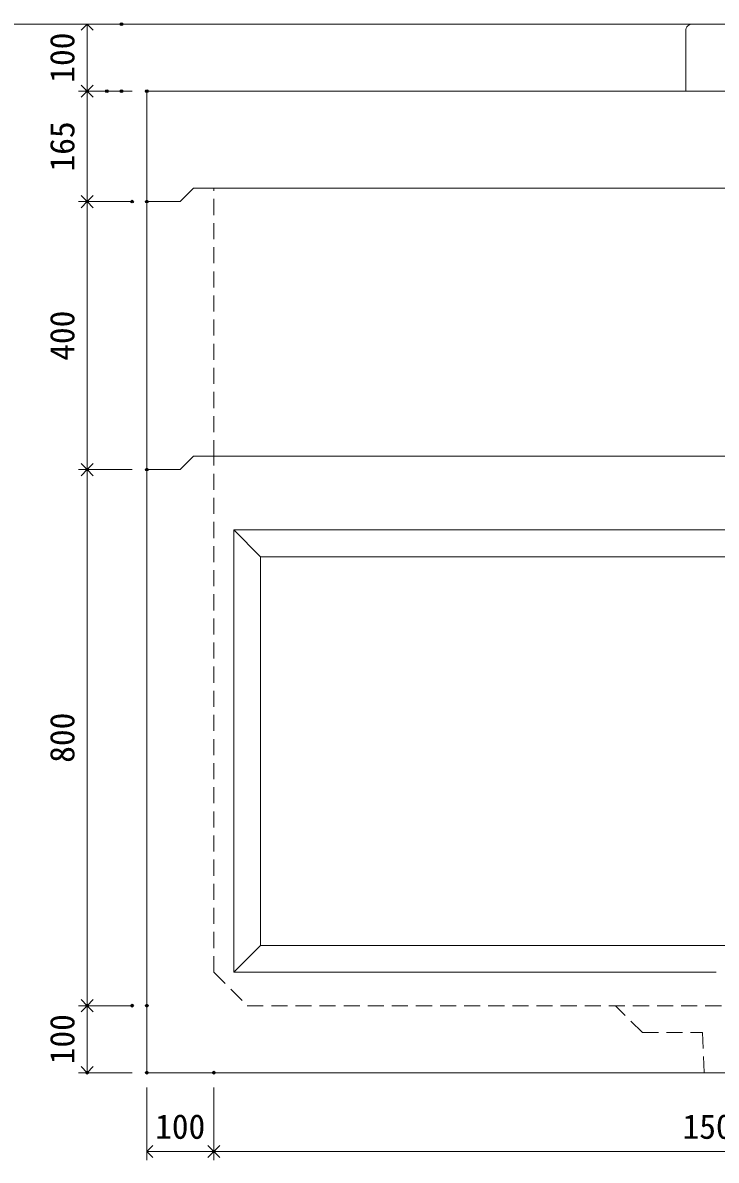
# Model space of a CAD drawing. Units: millimetres, scale not verified. Extents: x -6420 to 6420, y -2665 to 3035.
# Drawn here: x 4365 to 5401, y -1597 to 100 of the extents above; entities that cross this region are included whole.
import ezdxf
from ezdxf.enums import TextEntityAlignment as Align

# ---------------------------------------------------------------- set-up
doc = ezdxf.new("R2010")
doc.units = ezdxf.units.MM
doc.header["$LTSCALE"] = 20
doc.header["$PDMODE"] = 32
doc.header["$PDSIZE"] = 4
doc.linetypes.add('DASHED1', pattern=[1.8, 1.2, -0.6])
doc.layers.add('0-1_Defpoints', color=7, linetype='Continuous')
for name, color, linetype, lineweight in [('0-3_gaikei', 7, 'Continuous', 18), ('0-4_kakure', 7, 'DASHED1', 5), ('0-5_sunpou', 7, 'Continuous', 5), ('0-8_uchigawa', 6, 'Continuous', 18), ('0-B_GL', 4, 'Continuous', 18)]:
    doc.layers.add(name, color=color, linetype=linetype, lineweight=lineweight)
doc.styles.add('ＭＳ ゴシック', font='')
doc.styles.get('ＭＳ ゴシック').set_extended_font_data('MS Gothic')

# ---------------------------------------------------------------- blocks, each defined once
blk = doc.blocks.new('_Open90')
at = {"layer": '0-5_sunpou'}
blk.add_line((0, 0), (-1, 0), dxfattribs=at)
blk.add_lwpolyline([(-0.5, 0.5), (0, 0), (-0.5, -0.5)], dxfattribs=at)
blk = doc.blocks.new('D65')
at = {"layer": '0-1_Defpoints'}
for p in [(7073.38, 2590.17), (7044.21, 2425.17), (7111.24, 2425.17)]:
    blk.add_point(p, dxfattribs=at)
at = {"layer": '0-5_sunpou'}
for p, q in [((7051.38, 2590.17), (7031.21, 2590.17)), ((7044.21, 2572.17), (7044.21, 2443.17)), ((7089.24, 2425.17), (7031.21, 2425.17))]:
    blk.add_line(p, q, dxfattribs=at)
at = {"layer": '0-5_sunpou', "xscale": 18, "yscale": 18}
for p, rotation in [((7044.21, 2590.17), 90), ((7044.21, 2425.17), 270)]:
    blk.add_blockref('_Open90', p, dxfattribs=dict(at, rotation=rotation))
at = {"layer": '0-5_sunpou', "style": 'ＭＳ ゴシック'}
blk.add_text('165', height=36.66, rotation=90, dxfattribs=at).set_placement((7036.21, 2470.17), align=Align.BOTTOM_LEFT)
blk = doc.blocks.new('D66')
at = {"layer": '0-1_Defpoints'}
for p in [(7073.38, 2590.17), (7044.21, 2425.17), (7111.24, 2425.17)]:
    blk.add_point(p, dxfattribs=at)
at = {"layer": '0-5_sunpou'}
for p, q in [((7051.38, 2590.17), (7031.21, 2590.17)), ((7044.21, 2572.17), (7044.21, 2443.17)), ((7089.24, 2425.17), (7031.21, 2425.17))]:
    blk.add_line(p, q, dxfattribs=at)
at = {"layer": '0-5_sunpou', "xscale": 18, "yscale": 18}
for p, rotation in [((7044.21, 2590.17), 90), ((7044.21, 2425.17), 270)]:
    blk.add_blockref('_Open90', p, dxfattribs=dict(at, rotation=rotation))
at = {"layer": '0-5_sunpou', "style": 'ＭＳ ゴシック'}
blk.add_text('165', height=36.66, rotation=90, dxfattribs=at).set_placement((7036.21, 2470.17), align=Align.BOTTOM_LEFT)
blk = doc.blocks.new('D71')
at = {"layer": '0-1_Defpoints'}
for p in [(7133.24, 2425.17), (7044.21, 2025.17), (7133.24, 2025.17)]:
    blk.add_point(p, dxfattribs=at)
at = {"layer": '0-5_sunpou'}
for p, q in [((7111.24, 2425.17), (7031.21, 2425.17)), ((7044.21, 2407.17), (7044.21, 2043.17)), ((7111.24, 2025.17), (7031.21, 2025.17))]:
    blk.add_line(p, q, dxfattribs=at)
at = {"layer": '0-5_sunpou', "xscale": 18, "yscale": 18}
for p, rotation in [((7044.21, 2425.17), 90), ((7044.21, 2025.17), 270)]:
    blk.add_blockref('_Open90', p, dxfattribs=dict(at, rotation=rotation))
at = {"layer": '0-5_sunpou', "style": 'ＭＳ ゴシック'}
blk.add_text('400', height=36.66, rotation=90, dxfattribs=at).set_placement((7036.21, 2187.67), align=Align.BOTTOM_LEFT)
blk = doc.blocks.new('D50')
at = {"layer": '0-1_Defpoints'}
for p in [(7133.24, 2025.17), (7044.21, 1225.17), (7133.24, 1225.17)]:
    blk.add_point(p, dxfattribs=at)
at = {"layer": '0-5_sunpou'}
for p, q in [((7111.24, 2025.17), (7031.21, 2025.17)), ((7044.21, 2007.17), (7044.21, 1243.17)), ((7111.24, 1225.17), (7031.21, 1225.17))]:
    blk.add_line(p, q, dxfattribs=at)
at = {"layer": '0-5_sunpou', "xscale": 18, "yscale": 18}
for p, rotation in [((7044.21, 2025.17), 90), ((7044.21, 1225.17), 270)]:
    blk.add_blockref('_Open90', p, dxfattribs=dict(at, rotation=rotation))
at = {"layer": '0-5_sunpou', "style": 'ＭＳ ゴシック'}
blk.add_text('800', height=36.66, rotation=90, dxfattribs=at).set_placement((7036.21, 1587.67), align=Align.BOTTOM_LEFT)
blk = doc.blocks.new('D51')
at = {"layer": '0-1_Defpoints'}
for p in [(7111.24, 1225.17), (7044.21, 1125.17), (7133.24, 1125.17)]:
    blk.add_point(p, dxfattribs=at)
at = {"layer": '0-5_sunpou'}
for p, q in [((7089.24, 1225.17), (7031.21, 1225.17)), ((7044.21, 1207.17), (7044.21, 1143.17)), ((7111.24, 1125.17), (7031.21, 1125.17))]:
    blk.add_line(p, q, dxfattribs=at)
at = {"layer": '0-5_sunpou', "xscale": 18, "yscale": 18}
for p, rotation in [((7044.21, 1225.17), 90), ((7044.21, 1125.17), 270)]:
    blk.add_blockref('_Open90', p, dxfattribs=dict(at, rotation=rotation))
at = {"layer": '0-5_sunpou', "style": 'ＭＳ ゴシック'}
blk.add_text('100', height=36.66, rotation=90, dxfattribs=at).set_placement((7036.21, 1137.67), align=Align.BOTTOM_LEFT)
blk = doc.blocks.new('D52')
at = {"layer": '0-1_Defpoints'}
for p in [(7133.24, 1125.17), (7233.24, 1125.17), (7233.24, 1007.46)]:
    blk.add_point(p, dxfattribs=at)
at = {"layer": '0-5_sunpou'}
for p, q in [((7133.24, 1103.17), (7133.24, 994.46)), ((7233.24, 1103.17), (7233.24, 994.46)), ((7151.24, 1007.46), (7215.24, 1007.46))]:
    blk.add_line(p, q, dxfattribs=at)
at = {"layer": '0-5_sunpou', "xscale": 18, "yscale": 18, "rotation": 180}
blk.add_blockref('_Open90', (7133.24, 1007.46), dxfattribs=at)
at = {"layer": '0-5_sunpou', "xscale": 18, "yscale": 18}
blk.add_blockref('_Open90', (7233.24, 1007.46), dxfattribs=at)
at = {"layer": '0-5_sunpou', "style": 'ＭＳ ゴシック'}
blk.add_text('100', height=36.66, dxfattribs=at).set_placement((7145.74, 1015.46), align=Align.BOTTOM_LEFT)
blk = doc.blocks.new('D53')
at = {"layer": '0-1_Defpoints'}
for p in [(7233.24, 1125.17), (8733.24, 1125.17), (8733.24, 1007.46)]:
    blk.add_point(p, dxfattribs=at)
at = {"layer": '0-5_sunpou'}
for p, q in [((7233.24, 1103.17), (7233.24, 994.46)), ((8733.24, 1103.17), (8733.24, 994.46)), ((7251.24, 1007.46), (8715.24, 1007.46))]:
    blk.add_line(p, q, dxfattribs=at)
at = {"layer": '0-5_sunpou', "xscale": 18, "yscale": 18, "rotation": 180}
blk.add_blockref('_Open90', (7233.24, 1007.46), dxfattribs=at)
at = {"layer": '0-5_sunpou', "xscale": 18, "yscale": 18}
blk.add_blockref('_Open90', (8733.24, 1007.46), dxfattribs=at)
at = {"layer": '0-5_sunpou', "style": 'ＭＳ ゴシック'}
blk.add_text('1500', height=36.66, dxfattribs=at).set_placement((7933.24, 1015.46), align=Align.BOTTOM_LEFT)
blk = doc.blocks.new('D77')
at = {"layer": '0-1_Defpoints'}
for p in [(7095.38, 2690.17), (7044.21, 2590.17), (7095.38, 2590.17)]:
    blk.add_point(p, dxfattribs=at)
at = {"layer": '0-5_sunpou'}
for p, q in [((7073.38, 2690.17), (7031.21, 2690.17)), ((7044.21, 2672.17), (7044.21, 2608.17)), ((7073.38, 2590.17), (7031.21, 2590.17))]:
    blk.add_line(p, q, dxfattribs=at)
at = {"layer": '0-5_sunpou', "xscale": 18, "yscale": 18}
for p, rotation in [((7044.21, 2690.17), 90), ((7044.21, 2590.17), 270)]:
    blk.add_blockref('_Open90', p, dxfattribs=dict(at, rotation=rotation))
at = {"layer": '0-5_sunpou', "style": 'ＭＳ ゴシック'}
blk.add_text('100', height=36.66, rotation=90, dxfattribs=at).set_placement((7036.21, 2602.67), align=Align.BOTTOM_LEFT)
blk = doc.blocks.new('D78')
at = {"layer": '0-1_Defpoints'}
for p in [(7095.38, 2690.17), (7044.21, 2590.17), (7133.24, 2590.17)]:
    blk.add_point(p, dxfattribs=at)
at = {"layer": '0-5_sunpou'}
for p, q in [((7073.38, 2690.17), (7031.21, 2690.17)), ((7044.21, 2672.17), (7044.21, 2608.17)), ((7111.24, 2590.17), (7031.21, 2590.17))]:
    blk.add_line(p, q, dxfattribs=at)
at = {"layer": '0-5_sunpou', "xscale": 18, "yscale": 18}
for p, rotation in [((7044.21, 2690.17), 90), ((7044.21, 2590.17), 270)]:
    blk.add_blockref('_Open90', p, dxfattribs=dict(at, rotation=rotation))
at = {"layer": '0-5_sunpou', "style": 'ＭＳ ゴシック'}
blk.add_text('100', height=36.66, rotation=90, dxfattribs=at).set_placement((7036.21, 2602.67), align=Align.BOTTOM_LEFT)

msp = doc.modelspace()

# ---------------------------------------------------------------- linework, layer by layer
at = {"layer": '0-3_gaikei'}
for p, q in [((5355.49, -1.62), (5355.49, 88.38)), ((5365.49, 98.38), (5450.49, 98.38)), ((4550.49, -16.62), (4550.49, -1.62)), ((4550.49, -1.62), (4550.49, -566.62)), ((4550.49, -1.62), (6250.49, -1.62)), ((4550.49, -1.62), (6250.49, -1.62)), ((4550.49, -1.62), (6250.49, -1.62)), ((4550.49, -1.62), (6250.49, -1.62)), ((4550.49, -16.62), (4550.49, -1.62)), ((4550.49, -1.62), (6250.49, -1.62)), ((4620.49, -146.62), (4600.49, -166.62)), ((4620.49, -146.62), (4600.49, -166.62)), ((4620.49, -146.62), (4600.49, -166.62)), ((4620.49, -146.62), (4600.49, -166.62)), ((4620.49, -146.62), (4600.49, -166.62)), ((4620.49, -146.62), (4600.49, -166.62)), ((4620.49, -146.62), (4600.49, -166.62)), ((4620.49, -146.62), (4600.49, -166.62)), ((4620.49, -146.62), (4600.49, -166.62)), ((4620.49, -146.62), (4600.49, -166.62)), ((4620.49, -146.62), (4600.49, -166.62)), ((4620.49, -146.62), (4600.49, -166.62)), ((4620.49, -146.62), (4600.49, -166.62)), ((4620.49, -146.62), (4600.49, -166.62)), ((4620.49, -146.62), (6180.49, -146.62)), ((4620.49, -146.62), (6180.49, -146.62)), ((4620.49, -146.62), (6180.49, -146.62)), ((4620.49, -146.62), (6180.49, -146.62)), ((4620.49, -146.62), (6180.49, -146.62)), ((4620.49, -146.62), (6180.49, -146.62)), ((4620.49, -146.62), (6180.49, -146.62)), ((4620.49, -146.62), (6180.49, -146.62)), ((4620.49, -146.62), (6180.49, -146.62)), ((4620.49, -146.62), (6180.49, -146.62)), ((4620.49, -146.62), (6180.49, -146.62)), ((4620.49, -146.62), (6180.49, -146.62)), ((4620.49, -146.62), (6180.49, -146.62)), ((4620.49, -146.62), (6180.49, -146.62)), ((4550.49, -166.62), (4600.49, -166.62)), ((4550.49, -166.62), (4600.49, -166.62)), ((4550.49, -166.62), (4600.49, -166.62)), ((4550.49, -166.62), (4600.49, -166.62)), ((4550.49, -166.62), (4600.49, -166.62)), ((4550.49, -166.62), (4600.49, -166.62)), ((4550.49, -166.62), (4600.49, -166.62)), ((4550.49, -166.62), (4600.49, -166.62)), ((4550.49, -166.62), (4600.49, -166.62)), ((4550.49, -166.62), (4600.49, -166.62)), ((4550.49, -166.62), (4600.49, -166.62)), ((4550.49, -166.62), (4600.49, -166.62)), ((4550.49, -166.62), (4600.49, -166.62)), ((4550.49, -166.62), (4600.49, -166.62)), ((4620.49, -546.62), (4600.49, -566.62)), ((4620.49, -546.62), (4600.49, -566.62)), ((4620.49, -546.62), (4600.49, -566.62)), ((4620.49, -546.62), (4600.49, -566.62)), ((4620.49, -546.62), (4600.49, -566.62)), ((4620.49, -546.62), (4600.49, -566.62)), ((4620.49, -546.62), (4600.49, -566.62)), ((4620.49, -546.62), (4600.49, -566.62)), ((4620.49, -546.62), (4600.49, -566.62)), ((4620.49, -546.62), (4600.49, -566.62)), ((4620.49, -546.62), (4600.49, -566.62)), ((4620.49, -546.62), (4600.49, -566.62)), ((4620.49, -546.62), (4600.49, -566.62)), ((4620.49, -546.62), (4600.49, -566.62)), ((4620.49, -546.62), (4600.49, -566.62)), ((4620.49, -546.62), (4600.49, -566.62)), ((4620.49, -546.62), (4600.49, -566.62)), ((4620.49, -546.62), (4600.49, -566.62)), ((4620.49, -546.62), (4600.49, -566.62)), ((4620.49, -546.62), (4600.49, -566.62)), ((4620.49, -546.62), (4600.49, -566.62)), ((4620.49, -546.62), (4600.49, -566.62)), ((4620.49, -546.62), (4600.49, -566.62)), ((4620.49, -546.62), (4600.49, -566.62)), ((4620.49, -546.62), (4600.49, -566.62)), ((4620.49, -546.62), (4600.49, -566.62)), ((4620.49, -546.62), (4600.49, -566.62)), ((4620.49, -546.62), (4600.49, -566.62)), ((4620.49, -546.62), (4600.49, -566.62)), ((4620.49, -546.62), (4600.49, -566.62)), ((4620.49, -546.62), (4600.49, -566.62)), ((4620.49, -546.62), (4600.49, -566.62)), ((4620.49, -546.62), (4600.49, -566.62)), ((4620.49, -546.62), (4600.49, -566.62)), ((4620.49, -546.62), (4600.49, -566.62)), ((4620.49, -546.62), (4600.49, -566.62)), ((4620.49, -546.62), (6180.49, -546.62)), ((4620.49, -546.62), (6180.49, -546.62)), ((4620.49, -546.62), (6180.49, -546.62)), ((4620.49, -546.62), (6180.49, -546.62)), ((4620.49, -546.62), (6180.49, -546.62)), ((4620.49, -546.62), (6180.49, -546.62)), ((4620.49, -546.62), (6180.49, -546.62)), ((4620.49, -546.62), (6180.49, -546.62)), ((4620.49, -546.62), (6180.49, -546.62)), ((4620.49, -546.62), (6180.49, -546.62)), ((4620.49, -546.62), (6180.49, -546.62)), ((4620.49, -546.62), (6180.49, -546.62)), ((4620.49, -546.62), (6180.49, -546.62)), ((4620.49, -546.62), (6180.49, -546.62)), ((4620.49, -546.62), (6180.49, -546.62)), ((4620.49, -546.62), (6180.49, -546.62)), ((4620.49, -546.62), (6180.49, -546.62)), ((4620.49, -546.62), (6180.49, -546.62)), ((4620.49, -546.62), (6180.49, -546.62)), ((4620.49, -546.62), (6180.49, -546.62)), ((4620.49, -546.62), (6180.49, -546.62)), ((4620.49, -546.62), (6180.49, -546.62)), ((4620.49, -546.62), (6180.49, -546.62)), ((4620.49, -546.62), (6180.49, -546.62)), ((4620.49, -546.62), (6180.49, -546.62)), ((4620.49, -546.62), (6180.49, -546.62)), ((4620.49, -546.62), (6180.49, -546.62)), ((4620.49, -546.62), (6180.49, -546.62)), ((4620.49, -546.62), (6180.49, -546.62)), ((4620.49, -546.62), (6180.49, -546.62)), ((4620.49, -546.62), (6180.49, -546.62)), ((4620.49, -546.62), (6180.49, -546.62)), ((4620.49, -546.62), (6180.49, -546.62)), ((4620.49, -546.62), (6180.49, -546.62)), ((4620.49, -546.62), (6180.49, -546.62)), ((4620.49, -546.62), (6180.49, -546.62)), ((4550.49, -566.62), (4600.49, -566.62)), ((4550.49, -566.62), (4600.49, -566.62)), ((4550.49, -566.62), (4600.49, -566.62)), ((4550.49, -566.62), (4600.49, -566.62)), ((4550.49, -566.62), (4600.49, -566.62)), ((4550.49, -566.62), (4600.49, -566.62)), ((4550.49, -566.62), (4600.49, -566.62)), ((4550.49, -566.62), (4600.49, -566.62)), ((4550.49, -566.62), (4600.49, -566.62)), ((4550.49, -566.62), (4600.49, -566.62)), ((4550.49, -566.62), (4600.49, -566.62)), ((4550.49, -566.62), (4600.49, -566.62)), ((4550.49, -566.62), (4600.49, -566.62)), ((4550.49, -566.62), (4600.49, -566.62)), ((4550.49, -566.62), (4600.49, -566.62)), ((4550.49, -566.62), (4600.49, -566.62)), ((4550.49, -566.62), (4600.49, -566.62)), ((4550.49, -566.62), (4600.49, -566.62)), ((4550.49, -566.62), (4600.49, -566.62)), ((4550.49, -566.62), (4600.49, -566.62)), ((4550.49, -566.62), (4600.49, -566.62)), ((4550.49, -566.62), (4600.49, -566.62)), ((4550.49, -566.62), (4600.49, -566.62)), ((4550.49, -566.62), (4550.49, -1466.62)), ((4550.49, -566.62), (4600.49, -566.62)), ((4550.49, -566.62), (4600.49, -566.62)), ((4550.49, -566.62), (4600.49, -566.62)), ((4550.49, -566.62), (4600.49, -566.62)), ((4550.49, -566.62), (4600.49, -566.62)), ((4550.49, -566.62), (4600.49, -566.62)), ((4550.49, -566.62), (4600.49, -566.62)), ((4550.49, -566.62), (4600.49, -566.62)), ((4550.49, -566.62), (4600.49, -566.62)), ((4550.49, -566.62), (4600.49, -566.62)), ((4550.49, -566.62), (4600.49, -566.62)), ((4550.49, -566.62), (4600.49, -566.62)), ((4550.49, -566.62), (4600.49, -566.62)), ((4550.49, -1466.62), (6250.49, -1466.62))]:
    msp.add_line(p, q, dxfattribs=at)
msp.add_arc((5364.91, 88.96), 9.44, 86.47383, 183.52617, dxfattribs=at)
at = {"layer": '0-4_kakure'}
for p, q in [((4650.49, -546.62), (4650.49, -146.62)), ((4650.49, -1316.62), (4650.49, -546.62)), ((4650.49, -1316.62), (4700.49, -1366.62)), ((4700.49, -1366.62), (6100.49, -1366.62)), ((5290.49, -1406.62), (5250.49, -1366.62)), ((5290.49, -1406.62), (5380.49, -1406.62)), ((5380.49, -1406.62), (5382.99, -1466.62))]:
    msp.add_line(p, q, dxfattribs=at)
at = {"layer": '0-8_uchigawa'}
for p, q in [((4680.49, -656.62), (5400.49, -656.62)), ((4680.49, -656.62), (4680.49, -1316.62)), ((4720.49, -696.62), (4680.49, -656.62)), ((6120.49, -656.62), (5400.49, -656.62)), ((4720.49, -696.62), (4720.49, -1276.62)), ((4720.49, -696.62), (5400.49, -696.62)), ((4720.49, -696.62), (5400.49, -696.62)), ((6080.49, -696.62), (5400.49, -696.62)), ((4720.49, -1276.62), (4680.49, -1316.62)), ((4720.49, -1276.62), (5400.49, -1276.62)), ((4680.49, -1316.62), (5400.49, -1316.62))]:
    msp.add_line(p, q, dxfattribs=at)
msp.add_lwpolyline([(5400.49, -1276.62), (6080.49, -1276.62), (6120.49, -1316.62)], dxfattribs=at)
at = {"layer": '0-B_GL'}
msp.add_line((-1739.51, 98.38), (6420.49, 98.38), dxfattribs=at)

# ---------------------------------------------------------------- block references
at = {"layer": '0-5_sunpou'}
for name in ['D77', 'D78', 'D65', 'D66', 'D71', 'D50', 'D51', 'D52', 'D53']:
    msp.add_blockref(name, (-2582.75, -2591.78), dxfattribs=at)

doc.saveas('drawing.dxf')
